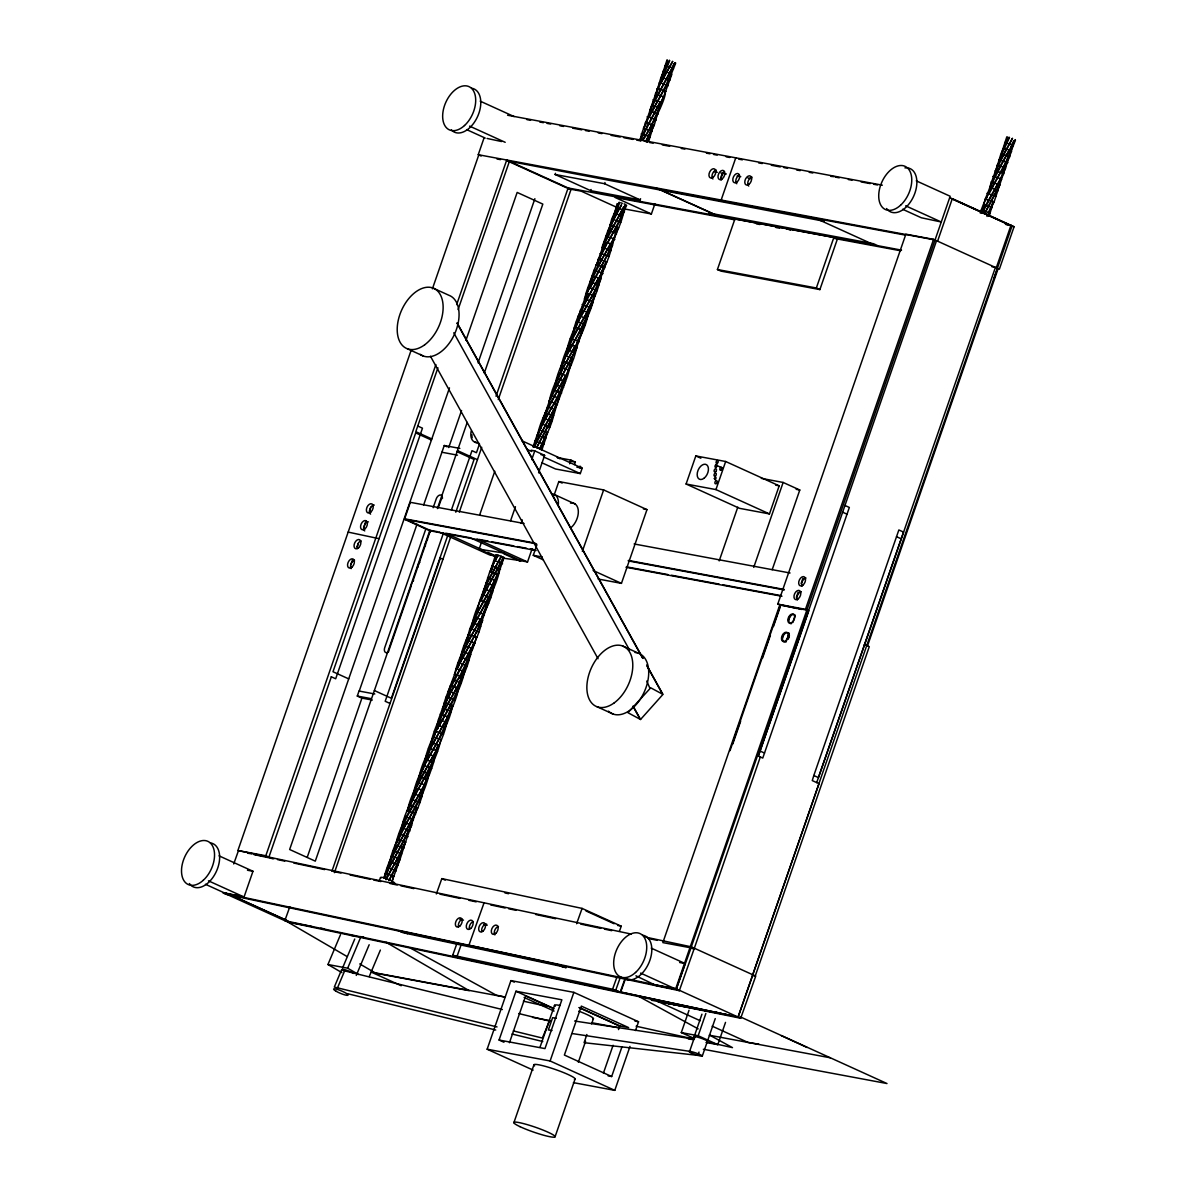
<?xml version="1.0" encoding="UTF-8"?>
<svg xmlns="http://www.w3.org/2000/svg" width="1197" height="1197" viewBox="0 0 1197 1197"><rect width="100%" height="100%" fill="white"/><g stroke="black" fill="none" stroke-linecap="round" stroke-linejoin="round"><path stroke-width="1.5" d="M417.603 567.797L417.648 566.63A4.938 3.037 -65.6 0 1 419.07 563.144L419.863 562.246M789.197 636.879L789.317 635.682A4.938 3.037 -65.6 0 0 788.868 633.722M1011.63 148.488L1011.046 151.376L1015.46 140.139M411.813 822.504L411.214 825.421L417.125 808.349M384.042 878.074C391.165 845.546 418.142 821.456 423.633 788.374M425.848 760.334L425.025 760.11C431.937 726.444 460.097 701.696 465.289 667.447M556.77 404.017L550.485 420.775L536.675 447.618L553.687 415.598L559.852 394.397M594.4 296.377L594.999 293.46M600.909 276.387L600.31 279.305L606.221 262.233M612.729 242.258L612.131 245.176L618.041 228.103M660.31 104.274L654.146 125.476L645.767 141.426L647.772 137.401M982.692 209.505L983.336 206.512M994.737 174.193L1000.961 153.74L1009.086 137.251M394.815 848.464L395.474 845.441M418.127 781.701C423.349 747.377 451.449 722.524 458.481 688.888L456.656 687.542L442.426 714.534L433.419 737.352L432.506 737.068C440.511 707.547 464.256 685.013 470.301 654.759L474.76 643.417L476.211 637.687L475.433 637.358M429.947 747.571L432.506 737.068M441.768 713.442L442.426 710.42M465.738 643.672L469.837 628.799L474.521 617.368L498.132 574.605L504.042 557.533L501.109 556.351L487.119 583.567L480.7 600.819L479.788 600.535L486.326 583.238L501.408 556.336L497.937 555.184L494.989 560.63L489.753 571.822L484.501 587.951M471.648 626.6C476.152 600.969 492.775 580.306 504.042 557.533M536.331 440.391L536.974 437.369M560.286 370.606C565.807 337.434 592.695 313.24 599.951 280.741M566.196 353.549C570.939 325.853 590.166 304.262 600.954 279.066L598.485 277.958L584.256 304.951L575.248 327.769L574.336 327.484C582.176 298.412 605.398 276.223 611.772 246.597M572.106 336.477L574.336 327.484L575.024 327.933M578.016 319.419L578.196 315.993L581.084 316.517L595.268 289.659L604.665 264.761M607.238 235.6L611.667 219.216L619.088 202.248M613.148 218.527L617.113 203.61M654.849 97.556L661.133 76.922L669.318 60.269M666.669 63.426L667.313 60.404M411.364 584.944L412.127 582.535M392.018 882.339L393.484 876.608M404.93 843.915L400.037 859.311L389.115 880.588M410.84 826.843L403.584 847.656L385.658 879.436M404.511 827.142L420.476 796.229L428.152 773.89L428.93 774.22C422.511 805.955 396.82 829.416 389.953 861.002M434.481 758.584C427.703 789.661 402.581 812.808 395.863 843.945M440.75 740.09C434.167 772.304 407.908 796.095 401.384 828.369L403.808 828.489L397.135 842.703M446.661 723.018C440.077 755.232 413.818 779.038 407.294 811.297M451.793 705.617L452.571 705.961C445.987 738.175 419.728 761.965 413.204 794.239L415.628 794.359L412.875 799.85L410.99 799.776M443.848 709.462L442.74 708.908C449.279 676.634 475.538 652.844 482.122 620.63L488.032 603.557M493.583 587.922C486.625 619.477 460.965 642.969 454.561 674.779M499.493 570.849C492.536 602.42 466.875 625.911 460.471 657.707L462.895 657.841L477.064 630.969L486.865 604.65M546.356 432.566L547.134 432.895L545.667 438.626L541.882 449.967M553.223 410.451L534.386 447.05L532.964 446.945L537.034 435.304L545.413 438.072L544.575 437.848C529.553 470.391 554.765 420.925 553.044 415.838M569.981 364.307L570.774 364.636L567.558 375.963L557.233 403.943L533.608 446.705M538.396 436.411L537.303 435.858C543.827 403.584 570.086 379.778 576.685 347.564L582.58 330.507M549.124 401.713C555.513 369.918 581.188 346.427 588.131 314.871M594.041 297.799C587.263 328.891 562.141 352.023 555.423 383.16M648.744 141.171L653.502 125.715L652.724 125.371L654.146 125.476L645.886 122.453C625.717 173.52 667.163 102.703 665.323 91.585M987.001 216.433L994.109 201.874L1005.181 168.298M1010.313 154.218L1003.475 173.415L981.375 213.021M989.904 186.627L997.58 165.036L1012.557 138.388M1001.62 152.797L1006.827 136.817M438.416 719.995L436.83 725.966L439.254 726.1L441.932 720.489L445.344 721.731L450.027 710.898L450.85 711.123L442.486 708.355L438.401 719.756L442.112 720.669M456.835 669.258L456.147 668.809L457.059 669.093L463.478 651.841L471.663 635.338L480.296 619.268L482.765 620.39L456.79 668.569L448.172 691.447L451.074 691.971C459.947 677.023 469.044 657.303 474.491 642.864L466.127 640.096L467.01 640.44L468.79 636.191M478.202 606.505L479.788 600.535L480.476 600.999M490.411 570.879L495.663 554.765L498.356 555.438L494.989 560.63L502.56 563.697M543.214 418.785L551.338 395.519L577.313 347.339L574.844 346.217L563.368 367.718L555.647 384.446L550.785 398.99M579.064 314.901L586.799 293.115L612.774 244.936L610.305 243.814L601.672 259.899L593.488 276.387L587.547 292.173M584.57 299.325C591.109 267.051 617.368 243.26 623.951 211.046L626.659 205.3M596.39 265.195L604.53 241.914L625.507 204.478L624.086 203.849M643.672 128.663L651.796 105.396L675.422 62.618M649.971 110.109L657.707 88.324L672.789 61.421M661.791 75.98L667.043 59.85M991.924 204.612L988.363 215.759M1004.014 169.376L996.787 190.099L984.518 214.009M403.733 845.007L396.835 864.488L388.83 880.603M451.015 708.474L446.391 722.494L438.925 738.729L427.434 760.23L425.025 760.11M545.563 435.424L540.954 449.444L541.867 449.728M569.592 365.728L564.595 381.185L557.114 397.419L545.637 418.905L542.735 418.396M581.413 331.599L574.126 352.517L552.76 394.456M588.281 287.789L590.166 287.879L607.074 255.515L613.911 239.116L617.263 227.774M652.335 126.807L647.323 142.263M997.026 168.493L1001.844 154.069L1009.505 137.505M385.314 876.832L392.556 856.633L405.828 830.748M408.536 810.055L416.197 788.359L432.312 757.132M444.401 706.185L451.658 685.971L470.481 649.387M467.473 641.203L466.381 640.649L467.219 640.874L468.461 636.43M491.683 569.652L492.506 566.495M538.545 434.601L539.383 431.638M586.246 296.602L587.054 293.445M597.647 263.939L605.308 242.258L623.472 207.006M609.468 229.809L619.717 202.547M645.333 125.939L652.589 105.725L671.412 69.142M675.692 63.172L666.879 85.017L648.639 116.917L645.886 122.453L646.679 122.797L645.243 122.693L645.946 123.141M395.698 869.142L397.045 864.922L398.152 865.102L394.741 863.546L386.077 879.69M414.327 815.142L408.656 830.359L400.651 846.474L394.845 857.202L391.12 856.289L392.047 856.813M436.321 749.083L438.207 745.028L432.297 762.1L416.332 793.013M442.172 734.09L443.878 729.811M456.147 694.275L454.351 699.901L455.279 700.215L447.708 697.163L442.486 708.355L443.578 709.133L442.74 708.908M459.962 680.824L461.847 676.769L455.937 693.826L442.845 719.322M600.101 253.659L601.986 253.749L604.724 248.258L601.837 247.734L607.956 230.512L616.126 213.874L619.223 208.502L624.595 210.807L616.724 226.817L601.358 253.435L593.936 270.417L590.016 281.864L599.069 284.871L597.976 284.691M499.014 570.266L491.383 591.438L472.65 627.827M550.246 422.616L548.899 426.835L549.827 427.164L542.256 424.097L537.034 435.304L538.126 436.082L537.303 435.858M592.081 302.003L592.949 302.093C586.291 318.342 576.445 338.033 567.213 354.776M661.761 81.71L666.49 71.985L671.876 74.274L663.602 96.748C658.784 108.643 651.692 126.478 643.777 139.091M667.537 84.119L668.884 79.9L669.991 80.079L661.402 77.461M674.794 62.828L666.175 84.867L649.253 117.216L647.128 116.812L648.28 117.65M980.298 213.096C986.986 190.652 1002.832 172.607 1011.674 151.151L1009.206 150.029L1006.408 155.326L1009.819 156.897L1008.712 156.717L1007.38 160.892M1014.128 141.201L1006.019 161.625L989.889 192.313M421.374 771.646L420.686 771.197L421.598 771.481L430.606 748.664L444.132 723.003M428.062 754.783L428.93 750.04M451.613 684.699L453.05 680.315C460.142 684.669 466.396 661.283 470.945 654.52L462.027 651.497L462.97 652.021M463.434 650.57L464.87 646.185L463.927 645.856L471.857 648.19L473.039 643.986M468.655 635.128L467.967 634.664L468.88 634.964L477.872 612.131L492.625 585.213L489.199 583.956L503.204 557.308M492.984 565.238L496.56 555.109M539.578 430.336L538.874 429.873L539.787 430.172L548.795 407.339L565.044 376.322M546.176 411.633L547.598 407.264C554.69 411.618 560.944 388.217 565.508 381.469L556.59 378.447L557.518 378.97M557.997 377.504L558.924 372.731L567.124 376.038M563.218 362.063L562.515 361.614L563.428 361.898L572.435 339.08L587.173 312.148L580.231 310.173L581.158 310.696M606.221 238.068L604.799 242.437L603.887 242.153L607.582 242.826L618.894 221.385L625.732 204.986M640.26 140.049L641.203 137.131M652.545 104.453L653.966 100.069L653.038 99.755L660.968 102.089L663.602 96.748L655.223 93.979M657.766 89.012L657.063 88.563L657.976 88.847L669.736 60.523M1015.191 139.585L994.438 176.453L985.221 199.091L986.133 199.375L992.493 182.288L1005.689 156.642M1004.163 147.201L1005.106 144.313M760.245 751.073L764.494 753.063L762.758 758.075L758.314 756.055L936.533 240.687M236.976 895.61L223.315 893.067L226.038 894.294L226.457 893.052M620.285 991.939L738.085 1017.061L1011.974 226.143L949.625 197.744L1010.642 225.53M760.304 756.968L693.991 949.236L690.953 947.859L807.855 610.29L779.741 605.039L662.854 942.608L689.203 947.53M752.569 975.271L819.032 783.661L812.269 780.579L813.81 775.521L898.857 529.957L903.555 532.096L818.434 777.586L813.81 775.521M481.179 156.044L478.246 154.697L484.142 137.64M411.035 350.541L237.889 850.543L265.809 855.75L272.288 858.578M432.401 288.836L478.8 154.862M350.736 564.969L352.427 560.091M357.065 546.67L358.217 543.348M363.574 527.892L366.013 520.83M369.409 511.029L370.666 507.378M205.45 884.284L224.093 892.767L244.053 897.002L252.971 871.266L219.051 855.855M265.809 855.75L435.888 364.561M456.656 304.622L506.705 160.069L571.059 189.321L498.251 399.603M437.922 367.793L415.808 431.668L431.803 438.94M458.092 309.559L509.428 161.311M268.891 857.157L331.345 676.799M449.488 387.873L289.644 849.496L315.29 861.152L429.708 530.735L536.106 550.53M465.947 340.337L517.164 192.433L542.825 204.103L484.291 373.12M429.708 530.735L404.466 519.274L410.332 502.321L524.062 523.478M372.312 700.05L361.718 698.075L357.29 696.056L359.025 691.043L374.811 693.991M359.22 691.088L416.99 524.241M423.678 504.925L444.252 445.508L459.843 448.411M448.725 447.543L461.563 410.481M478.067 362.826L534.894 198.702M307.225 857.351L361.913 698.12M346.965 956.478L287.774 922.019L288.103 921.077M425.908 528.7L384.731 647.622A4.773 2.933 -65.6 0 0 385.105 652.096A4.773 2.933 -65.6 0 0 388.651 651.722M433.179 507.708L436.202 498.969A4.773 2.933 -65.6 0 1 439.449 495.169A4.773 2.933 -65.6 0 1 442.321 496.74M437.369 508.605L467.219 422.421M411.334 585.632L389.16 649.627A4.773 2.933 -65.6 0 0 388.86 650.809M417.005 569.248L412.756 581.488A4.938 3.037 -65.6 0 1 413.578 580.545M417.603 567.498L422.077 554.6M422.616 553.044L426.701 541.224M427.179 539.862L430.067 531.513M438.311 507.708L440.646 500.989A4.773 2.933 -65.6 0 1 441.139 499.837M640.575 198.732L640.171 199.899L590.705 190.667L555.094 174.478L555.498 173.326M443.488 532.934L385.195 701.277L390.027 703.462M451.389 510.102L471.977 450.685L476.451 452.72L479.503 443.892M447.887 535.074L391.374 698.27L374.377 690.549M455.803 512.211L474.072 459.439L457.074 451.718M496.007 396.237L568.126 187.989M331.883 871.356L440.361 558.116M334.427 872.673L450.82 536.57M459.289 512.107L481.733 447.319M590.705 190.667L591.109 189.5M479.683 514.89L494.795 471.274M555.094 174.478L604.56 183.71L604.964 182.557M495.902 556.785L479.114 549.169L481.643 541.882M510.61 520.65L515.443 506.705M531.752 459.603L534.775 450.88L544.635 455.369L538.59 472.815M479.114 549.169L503.967 553.059M521.069 523.403L522.281 519.902M502.935 558.101L520.755 560.675M484.396 550.755L445.793 533.234L470.406 537.812L520.86 560.72L527.533 561.962L532.111 548.78M543.288 559.852L533.278 555.303L536.929 544.77M553.957 495.603L558.819 481.553L603.632 489.917L646.979 509.623L621.438 583.373L598.141 579.019M624.565 208.966L651.392 213.964L654.924 203.759M569.622 463.763L570.894 460.082L575.338 462.087L574.485 464.556M542.136 462.895L555.528 468.985L580.291 473.593L582.176 468.162L521.892 440.78M582.341 551.383L603.632 489.917M720.549 179.595L722.988 172.548M735.766 157.824L721.148 200.049L724.125 201.395M717.422 269.52L734.943 218.901L833.875 237.38L837.406 238.981L819.885 289.584L720.953 271.12L717.422 269.52L816.354 287.983L819.885 289.584M533.114 1070.103L487.149 1049.215L510.91 980.612L573.857 992.358L638.54 1021.759L635.487 1030.557M686.09 484.022L695.816 455.937L725.666 461.503L779.187 485.832L769.462 513.917L739.611 508.351L686.09 484.022L715.941 489.588L769.462 513.917M499.074 1040.028L515.967 991.236L561.872 999.809L544.979 1048.602L499.074 1040.028L503.952 1042.243M509.443 1042.737L525.648 995.949L553.942 1008.802M715.941 489.588L725.666 461.503M830.898 176.378L834.294 176.692M513.902 1122.651L533.892 1064.911M540.027 1047.225L554.51 1005.405M719.188 560.899L737.786 507.184M816.354 287.983L833.875 237.38M487.149 1049.215L550.111 1060.976L573.857 992.358M586.889 1034.507L584.061 1042.692L697.866 1055.365L699.003 1052.088M578.346 1062.188L585.587 1041.27M591.617 1023.854L593.428 1018.617M555.109 1136.686L575.099 1078.946M753.736 567.363L783.137 482.451L799.791 490.007L772.185 569.727M603.423 1073.14L613.088 1045.265M618.52 1029.585L619.777 1025.949L628.62 1027.595L581.338 1006.108L564.385 1055.051L611.667 1076.537L621.961 1046.821M797.157 608.555L777.751 604.141L905.875 234.178L933.585 239.355L999.36 269.205L1014.083 226.697L952.318 198.627L937.595 241.136M730.02 750.669L780.354 605.323M732.744 744.07L740.644 721.267M762.519 658.126L770.404 635.323M773.442 626.54L780.13 607.253M573.408 1082.642L614.779 1090.362L630.011 1046.387M781.776 639.407L783.601 634.141M788.479 620.061L789.706 616.53M796.334 597.363L798.13 592.171M801.137 583.523L802.933 578.331M786.07 641.831L789.107 633.093M792.743 622.59L795.167 615.602M789.317 635.727L788.314 639.258M777.751 604.141L805.476 609.318L933.585 239.355M652.589 984.383L675.751 988.647L950.179 196.263L916.274 180.852M651.228 948.129L685.133 963.54L676.215 989.276L656.091 985.52L635.921 975.794M805.476 609.318L808.843 610.739L758.314 756.055M694.395 1038.532L681.302 1032.577L689.008 1010.313M694.11 1036.797L701.936 1014.203M681.302 1032.577L698.165 1035.734L705.871 1013.47M702.325 1055.978L715.252 1018.602M706.006 1042.452L717.811 1044.652L725.517 1022.388M816.698 782.599L995.425 267.395L991.924 266.751M994.198 278.003L997.146 269.49M867.511 645.886L998.133 268.637M233.714 863.95L238.472 850.633L631.328 934.094M289.839 906.683L284.826 920.688L729.676 1015.28L657.692 1001.395L700.245 1020.742M436.351 893.935L441.828 878.613L582.086 908.403L621.243 926.194L619.418 931.311M461.473 943.909L457.089 956.194L461.518 958.213L452.705 955.266L457.089 942.982M484.067 902.807L468.91 945.241L558.625 964.707L562.964 967.011L558.625 964.707M576.625 923.725L582.086 908.403M625.298 977.889L620.181 992.223L612.475 989.515L616.964 976.932M612.475 989.515L615.737 990.203L620.585 976.632M616.919 991.535L612.58 989.231L452.705 955.266M620.674 992.118L625.687 978.069M226.038 894.294L679.312 990.682L694.335 948.248M691.312 946.842L755.741 976.109L740.689 1018.243L738.085 1017.061L752.823 974.852M583.852 325.823L582.311 329.983L583.223 330.267L574.979 327.245L575.757 327.589L577.702 323.399M570.505 364.307L572.031 359.953M489.289 598.889L487.763 603.034L488.675 603.318L480.416 600.31L481.209 600.64L483.139 596.465M429.184 772.319L430.711 768.16L431.638 768.489L424.067 765.422L426.76 761.606M1004.926 167.969L1006.438 163.66M665.996 66.194L667.402 61.631M571.433 339.245L572.839 334.681M476.885 612.31L478.291 607.747M429.947 747.137L431.548 742.828L430.666 742.484L439.03 745.252L438.207 745.028M393.948 850.977L395.549 846.668M1005.779 143.116L1007.709 137.161M989.276 216.073L993.211 201.784M652.096 127.929L648.445 136.054L649.851 137.116M616.066 231.679L617.772 227.58M601.792 271.24L605.383 263.086M592.231 301.629L593.562 297.215M545.144 436.471L546.864 432.371M485.473 608.51L487.194 604.41M462.416 675.407L464.122 671.308L465.035 671.592L457.059 669.093M450.596 709.537L452.301 705.437M416.272 809.202L414.566 813.302L415.404 813.526L407.025 810.758L407.908 811.087M404.451 843.331L398.227 856.857M1002.877 173.864L1003.744 173.969L1002.652 173.191L1004.343 169.121M991.505 205.66L993.196 201.59L994.109 201.874L986.133 199.375M656.121 94.324L657.901 90.074M609.438 229.435L611.218 225.186L610.44 224.856L618.684 227.879M585.198 299.115L586.979 294.866M573.378 333.245L575.159 328.995M561.558 367.374L563.338 363.125M490.65 572.166L492.431 567.917M341.908 972.637L327.948 964.513L340.502 934.662M443.967 707.277L445.748 703.043L444.97 702.699L453.214 705.721M432.147 741.407L433.927 737.172L433.149 736.828L441.394 739.851L440.481 739.566M420.327 775.551L422.107 771.302L421.329 770.973L429.573 773.98M342.551 968.014L354.731 939.032M379.075 881.097L380.511 877.685M337.509 987.839L344.631 970.872M327.948 964.513L347.669 968.193L360.222 938.343M356.272 975.42L369.17 944.747M369.215 976.602L380.377 950.074M995.994 170.991L997.759 166.772M391.763 881.785L400.037 859.311L397.554 858.189L395.025 863.516L391.569 862.379L384.013 877.61M657.976 88.847L660.46 82.788L668.031 85.84L667.088 85.526M673.492 68.857L672.086 67.795L673.956 63.74M640.769 139.854L659.592 103.271M611.862 223.794L613.148 221.011M601.328 255.141L599.398 259.315L598.62 258.986L606.864 262.008L605.951 261.724M563.428 361.898L565.897 355.838L573.468 358.905L572.54 358.576M591.228 302.661L587.338 310.741M578.944 341.908L577.538 340.846L579.408 336.791M540.954 428.586L542.256 424.097L551.458 407.997L555.303 410.167M554.525 407.758L556.396 403.718L557.233 403.943L548.854 401.175L549.573 401.638M496.68 575.727L492.79 583.792M468.88 634.964L471.349 628.889L478.92 631.956L477.992 631.627M458.212 667.507L459.528 663.018L467.099 666.086L466.172 665.756M484.381 614.959L482.975 613.911L484.86 609.857M446.391 701.637L450.386 693.347M434.571 735.781L435.888 731.292L443.459 734.345L442.531 734.03M422.75 769.91L424.052 767.112M412.232 801.257L410.287 805.431L409.509 805.102L417.753 808.11L416.84 807.825M413.938 814.648L406.561 829.401L409.958 830.972L408.865 830.793M388.591 869.516L386.646 873.69L385.868 873.361L394.127 876.384L393.229 876.279M1013.29 145.78L1011.869 144.717L1013.739 140.707M988.797 213.246L990.293 213.335L988.453 212.363L990.936 207.006L991.774 207.231L983.665 205.016L985.221 199.091L985.909 199.555M997.625 165.725L996.936 165.276L998.358 165.381L1012.258 138.418M982.064 213.35L1000.857 178.697L992.941 176.363L993.869 176.692M639.976 139.525L660.265 101.925L661.672 102.987M611.921 219.53L613.807 219.62L621.587 204.657L619.403 208.697L615.707 208.024M593.936 270.417L601.867 272.736L598.994 278.018L592.051 276.043L592.979 276.567M576.46 321.918L578.346 322.008L580.665 316.262L587.039 319.165M576.864 342.192C577.971 350.302 568.71 342.581 569.338 344.841M543.573 423.035L544.949 420.282M491.593 591.872L492.7 592.051L483.842 588.894L482.81 595.493L481.658 594.67L483.783 595.059L488.675 585.498M482.301 615.243C483.408 623.353 474.162 615.647 474.79 617.891M460.83 661.956L462.476 657.587L468.85 660.475M458.675 683.517L457.164 687.602L453.753 686.36L448.336 697.462L446.197 697.058L447.349 697.881M437.893 728.853C436.8 722.464 446.272 729.138 444.326 728.404M434.84 757.147L433.015 755.801L436.396 750.594L428.481 748.26L429.409 748.589M417.588 782.718L416.661 782.389L424.576 784.723L406.965 816.923L397.958 839.755L397.045 839.456L397.748 839.92M403.868 822.683L402.94 822.159L411.858 825.182L391.988 862.633L389.085 862.109L388.262 868.543L387.349 868.034L389.234 868.124L394.127 858.563M1011.211 146.049C1012.318 154.099 1003.056 146.393 1003.699 148.652M605.443 246.896C607.328 237.26 611.787 249.904 612.984 238.457L605.757 236.273L606.699 236.602M672.49 61.436L666.684 72.164L662.958 71.251L663.886 71.775M984.443 213.874L999.974 184.966L991.056 181.944L991.984 182.468M426.716 540.386L427.509 539.488M646.739 681.078L650.046 688.529L627.946 712.694L640.545 719.487L662.958 694.41L646.649 664.978M657.961 114.373L653.293 111.994L649.582 111.59M644.121 128.588L643.402 128.109L652.051 131.431M604.051 267.5L604.769 267.963L603.901 267.874M575.218 353.295L570.565 350.916L566.854 350.526M551.578 421.553L545.637 418.905M997.894 190.877L993.226 188.498L989.515 188.109M480.67 626.345L476.002 623.966L472.291 623.577M457.03 694.604L451.074 691.971M414.94 813.601L415.658 814.065L414.79 813.975M579.827 466.187L580.769 466.591L579.872 467.967M724.409 172.009L723.527 172.577A4.938 3.037 -65.6 0 0 721.417 179.969M739.207 175.136L738.325 175.705A4.938 3.037 -65.6 0 0 736.768 183.739M752.09 177.171L751.192 177.455A4.938 3.037 -65.6 0 0 748.02 181.66A4.938 3.037 -65.6 0 0 748.753 186.059M619.462 222.103L620.749 222.373L613.807 219.62M1001.575 179.595L1000.168 178.533M582.131 304.547L590.764 307.779M494.765 560.795L493.733 560.854M487.568 577.597L496.201 580.829M472.561 649.103L471.154 648.041M460.74 683.233L456.895 681.063L453.932 686.539L450.237 685.866M425.294 785.621L423.888 784.574M404.84 816.519L413.474 819.75M393.02 850.648L401.653 853.895M1006.408 155.326L1001.231 154.278M406.561 829.401L403.808 828.489M498.386 926.508L498.461 926.493A4.938 3.037 -65.6 0 0 495.139 929.471L494.63 930.653A4.938 3.037 -65.6 0 0 494.855 934.902M611.218 225.186L609.797 225.081L610.485 225.545M588.49 313.434L586.665 312.088M493.942 586.485L492.117 585.138M445.748 703.043L444.326 702.938L445.015 703.387M423.035 791.277L420.057 789.347L414.775 788.269M729.676 1015.28L657.692 1001.395L740.689 1018.243M995.111 170.647L1003.475 173.415L1002.652 173.191M991.161 207.694L992.029 207.784L990.936 207.006M615.722 233.729L616.59 233.834L615.707 233.49M584.316 298.771L592.68 301.539L591.857 301.315M560.675 367.03L569.308 370.352M544.8 438.521L545.667 438.626L544.575 437.848M489.753 571.822L498.132 574.605L497.294 574.365M497.533 575.054L498.401 575.144L497.503 574.814M450.252 711.587L451.119 711.676L450.027 710.898M438.431 745.716L439.299 745.806L438.416 745.462M426.611 779.846L427.479 779.935L426.596 779.606M395.205 844.887L403.838 848.209L402.97 848.104M688.275 1039.011L693.781 1039.624M349.599 935.156L356.631 936.114M360.147 936.593L363.664 937.071M433.015 755.801L426.581 753.886L427.509 754.424M397.554 858.189L394.845 857.202M556.276 1018.258L552.61 1017.689L548.361 1029.944L552.026 1030.497M574.62 1021.026L693.871 1039.086L689.622 1051.34L572.211 1033.55M661.073 83.087L659.203 82.997M613.328 239.34L614.839 239.445L613.702 238.861M601.507 273.47L603.019 273.574L601.178 272.587M566.525 356.137L564.64 356.063M542.884 424.411L540.76 424.007L541.912 424.83M542.421 444.132L543.917 444.237L534.85 441.065L535.777 441.394M471.962 629.203L470.092 629.113M460.157 663.333L458.017 662.929L459.169 663.751M447.858 717.183L449.369 717.287L440.287 714.13L441.229 714.444M436.516 731.591L434.376 731.187L435.543 732.025M436.037 751.312L437.548 751.417L435.708 750.429M424.696 765.721L422.81 765.646M758.868 1044.218L747.916 1042.407L712.17 1026.158M507.573 115.226L882.354 185.176M526.904 119.625L530.57 120.299M539.712 122.004L543.378 122.693M547.029 123.381L550.695 124.054M559.837 125.76L563.503 126.448M572.645 128.154L581.802 129.86M585.453 130.548L589.119 131.236M598.261 132.942L601.926 133.615M611.068 135.336L620.211 137.042M623.876 137.715L633.018 139.421M636.684 140.109L640.335 140.797M649.492 142.503L653.143 143.191M662.3 144.897L669.662 146.273M681.273 148.443L684.864 149.116M706.41 153.141L710.016 153.815M713.607 154.473L717.198 155.146M726.175 156.822L729.766 157.495M738.758 159.171L742.364 159.844M758.629 162.882L762.235 163.555M771.272 165.246L780.309 166.937M783.915 167.61L787.536 168.283M796.559 169.959L800.18 170.647M809.217 172.323L812.823 172.996M835.611 177.156L839.262 177.829M848.359 179.535L852.01 180.208M861.107 181.914L870.219 183.605M873.855 184.293L877.491 184.966M1011.36 225.47L1005.465 224.273L1010.986 225.29L996.278 267.814M1010.463 226.024L1014.083 226.697M713.651 171.62L717.272 172.293M720.878 172.966L726.31 173.969M737.143 176.004L740.763 176.677M747.99 178.024L751.611 178.697M478.246 154.697L935.007 239.954M496.994 158.992L500.511 159.65M904.752 235.001L659.457 189.321L717.841 215.864L874.663 245.131L816.279 218.602M901.521 250.128L877.85 245.699L873.511 243.724L708.983 213.021L713.696 215.161M567.602 188.677L581.158 191.146L617.398 207.62M734.853 219.844L615.138 197.49L651.392 213.964M756.354 223.854L759.915 224.512M776 227.52L779.576 228.178M833.785 238.308L900.593 250.772M761.322 478.366L783.137 482.451M775.671 485.174L779.187 485.832M796.155 489.334L799.791 490.007M531.124 450.207L534.775 450.88M570.894 460.082L557.144 457.508L560.091 458.855M540.999 454.68L544.635 455.369M570.176 461.129L575.338 462.087M576.864 467.174L582.176 468.162M441.917 452.242L457.508 455.159M643.388 508.949L646.979 509.623M634.126 543.962L790.05 572.989M534.864 543.034L404.616 518.81L429.873 530.271L437.578 531.707M628.425 560.45L784.334 589.463M404.466 519.274L536.54 543.842M628.26 560.914L784.185 589.926M478.92 539.398L488.092 541.104M491.758 541.792L513.767 545.877M517.433 546.565L526.59 548.271M530.271 548.944L533.937 549.632M627.452 567.034L667.791 574.545M671.472 575.233L719.143 584.106M722.808 584.779L781.491 595.702M625.986 567.258L781.91 596.271M533.278 555.303L542.241 556.979M798.638 608.839L801.915 609.453M494.75 555.902L489.738 554.974L439.119 531.992M348.162 532.111L379.06 538.68M864.324 644.48L869.276 646.679L755.098 976.393L752.674 975.301M764.494 753.063L849.346 507.453L844.858 505.418M357.29 696.056L371.235 698.659M247.959 853.252L251.609 853.82M254.946 854.553L267.2 856.738M247.48 870.249L252.971 871.266M679.642 962.508L685.133 963.54M226.128 894.009L287.774 922.019L311.594 926.478M320.766 928.184L324.432 928.872M662.15 1001.56L672.729 1003.535M651.377 1000.228L705.317 1010.298M714.489 1012.004L718.155 1012.692M634.934 1021.086L638.54 1021.759M505.373 997.146L371.235 972.099L401.219 985.73M709.327 1035.21L830.374 1057.804M591.662 1022.687L619.193 1027.834M532.545 1017.375L550.904 1020.802M703.342 1049.26L886.992 1083.539L740.135 1016.792M608.136 1075.879L611.667 1076.537M545.892 432.641L547.134 432.895M451.329 705.691L452.571 705.961M427.703 773.965L428.93 774.22M487.059 138.448L501.573 141.545M504.969 892.962L508.59 893.725M617.592 925.416L621.243 926.194M645.871 937.176L691.387 946.857L676.215 989.276L223.315 893.067M253.884 854.568L273.844 858.818M277.48 859.581L284.736 861.122M293.804 863.052L324.641 869.606M333.709 871.536L340.965 873.077M350.048 874.992L369.993 879.241M373.629 880.004L380.885 881.546M389.953 883.476L397.209 885.017M400.845 885.795L413.803 888.608M439.942 894.159L459.872 898.393M468.94 900.324L476.182 901.865M490.665 904.932L505.104 907.999M508.71 908.777L515.937 910.304M535.792 914.523L555.632 918.742M580.695 924.084L600.774 928.348M604.425 929.126L611.727 930.682M648.22 938.433L657.348 940.363M459.843 919.371L463.493 920.149M483.588 924.413L487.239 925.191M563.069 966.727L403.194 932.762L398.481 930.623L470.197 945.929M562.964 967.011L566.226 967.715L561.797 965.695M287.774 922.019L663.602 1001.859M672.086 67.795L664.859 65.626L665.786 65.94M1011.869 144.717L1004.642 142.533L1005.585 142.862M648.445 136.054L641.218 133.884L642.146 134.214M988.453 212.363L981.226 210.178L982.153 210.507M577.538 340.846L570.311 338.676L571.238 339.005M482.975 613.911L475.748 611.727L476.675 612.056M505.224 997.131L496.127 995.111L410.436 948.084M523.403 1001.171L547.044 1006.423M636.131 1026.218L694.305 1039.146M707.038 1041.974L732.489 1047.629L709.597 1035.121M398.377 930.907L403.03 931.969M502.351 1009.535L341.459 970.094L334.322 987.061L497.039 1026.936M518.675 1013.53L549.498 1021.086L542.361 1038.053L513.363 1030.931M347.384 993.66L495.723 1030.019M512.017 1034.013L542.765 1041.54M614.959 214.218C611.817 212.213 623.981 216.283 621.617 216.418M608.211 231.066L609.049 231.29M615.497 233.056L616.32 233.28L607.956 230.512L608.839 230.856M603.677 267.185L604.5 267.41L596.136 264.642L597.019 264.986M461.847 676.769L462.67 676.993L454.306 674.225L455.189 674.569M431.758 743.262L430.92 743.038L432.027 743.591M419.115 777.167L419.938 777.392M426.386 779.157L427.209 779.397L418.845 776.614L419.728 776.958M489.393 584.151L485.668 583.238L486.61 583.762M1004.911 167.775L1005.824 168.059L997.58 165.036L998.358 165.381M652.066 105.92C650.435 104.378 662.525 108.747 658.634 108.314M587.069 293.639L586.156 293.355L586.844 293.804M594.131 295.854L595.044 296.138L586.799 293.115L587.577 293.46M570.49 364.112L571.418 364.397L563.159 361.389L563.937 361.718M492.521 566.69L491.593 566.405L492.296 566.854M499.583 568.904L500.496 569.188L492.236 566.181L493.029 566.51M405.035 841.955L405.948 842.254L397.688 839.232L398.466 839.561M386.137 873.885L385.225 873.601L385.928 874.049M620.929 202.862L622.32 203.31M642.849 140.244L646.275 141.5M536.48 447.439L539.907 448.68M1006.931 162.283L1007.874 162.612L999.046 159.77M995.231 196.113L996.158 196.428L987.076 193.271L988.228 194.094M655.268 119.655L656.21 119.969L649.253 117.216M584.36 324.447L585.288 324.761L578.346 322.008M560.72 392.706L561.647 393.035L552.58 389.878L553.732 390.701M489.797 597.498L490.74 597.827L483.783 595.059M395.249 870.548L396.177 870.877L389.234 868.124M662.973 96.957L663.871 97.301M609.797 250.547L610.889 250.727L604.724 248.258M562.515 387.08L563.622 387.259L555.034 384.656M556.605 404.152L557.488 404.481M503.413 557.742L504.311 558.086M473.877 643.073L474.76 643.417M462.057 677.203L462.94 677.547M432.506 762.534L433.598 762.713L427.434 760.23M420.686 796.663L421.778 796.843L415.628 794.359M998.552 184.862L999.33 185.206M658.5 88.668L657.707 88.324L665.966 91.346L665.068 91.256M564.071 381.364L564.864 381.693M558.954 398.766L554.211 396.237L550.695 395.743L551.398 396.207M469.389 634.769L468.611 634.44L476.855 637.462L475.957 637.358M469.523 654.415L470.301 654.759M464.391 671.816L464.122 671.308M905.665 205.824L941.276 221.999L921.316 217.764L902.658 209.28M819.182 219.036L824 221.236L507.543 160.952L566.241 187.63L717.392 215.849L655.747 187.839M786.743 228.582L790.289 230.183M480.206 101.161L514.112 116.573M604.56 183.71L640.171 199.899M469.598 126.119L505.194 142.308M466.591 129.59L485.234 138.074M432.925 288.013L448.86 295.255A32.977 20.289 -65.6 0 1 454.022 335.235A32.977 20.289 -65.6 0 1 420.222 354.357M842.568 512.166L847.012 514.186M896.523 536.69L900.952 538.71M695.816 455.937L700.843 458.212M715.896 465.049L722.584 468.102M407.429 348.791L423.349 356.033M526.71 449.264L531.737 451.538M543.453 456.865L580.291 473.593M558.819 481.553L562.156 483.079M417.753 426.042L422.466 428.182L335.684 678.774L331.255 676.754M457.463 450.596L477.438 459.678M555.199 494.915L575.099 503.967M444.252 445.508L447.214 446.855M431.429 440.047L415.688 432.895L332.99 671.741L348.716 678.879M593.099 570.49L621.438 583.373M477.079 539.054L527.533 561.962M503.728 553.747L520.515 561.363M487.748 552.281L494.466 555.333M439.972 557.937L442.95 559.283M622.575 645.991L638.51 653.233M597.079 706.769L612.999 713.996M585.976 910.962L614.106 923.74M441.828 878.613L445.224 880.154M640.619 973.086L679.312 990.682M615.737 990.203L620.181 992.223M698.165 1035.734L717.811 1044.652M525.648 971.844L528.625 973.191M579.243 1007.515L619.777 1025.949M579.183 1007.679L619.717 1026.098M510.91 980.612L514.321 982.153M403.135 931.685L407.578 933.69M515.967 991.236L553.403 1008.263M524.106 997.445L554.061 1011.061M208.443 880.827L244.053 897.002M287.46 920.732L228.163 893.83L286.442 920.313M550.111 1060.976L614.779 1090.362M675.751 988.647L738.085 1017.061M781.297 1035.629L807.047 1047.465M645.767 141.426L646.769 141.904M539.383 448.606L540.954 449.444M444.835 721.671L447.334 723.033M601.986 253.749L608.929 256.502M590.166 287.879L597.108 290.632M412.875 799.85L419.818 802.618M650.36 687.617L662.599 694.215L647.203 666.415M639.303 996.697L698.15 1028.866M386.047 942.263L469.224 990.682L375.753 973.236L359.758 963.929M347.669 968.193L358.531 974.508M598.665 259.674L597.976 259.225L598.874 259.315M547.777 432.671L539.787 430.172M409.554 805.79L408.865 805.327L409.763 805.431M407.997 836.748L399.17 833.905M457.299 323.235L643.013 658.425M456.955 323.055L642.669 658.245M453.768 332.796L629.517 650.001M633.288 706.41L640.545 719.487M632.944 706.23L640.2 719.307M430.456 356.242L598.051 658.739M430.217 532.321L430.037 531.303A4.938 3.037 -65.6 0 1 430.082 530.151M425.429 546.056L425.234 545.039A4.938 3.037 -65.6 0 1 425.279 543.887M553.702 415.838L544.785 412.815M785.875 641.697A4.938 3.037 -65.6 0 1 782.718 637.178A4.938 3.037 -65.6 0 1 788.329 633.078M794.718 614.794A4.938 3.037 -65.6 0 1 795.257 615.438M791.382 623.682A4.938 3.037 -65.6 0 1 789.107 618.894A4.938 3.037 -65.6 0 1 794 614.45M797.382 599.981A4.938 3.037 -65.6 0 1 797.651 595.014A4.938 3.037 -65.6 0 1 801.257 591.737M802.11 586.231A4.938 3.037 -65.6 0 1 802.364 581.263A4.938 3.037 -65.6 0 1 805.985 577.986M357.23 548.54A4.938 3.037 -65.6 0 1 357.035 547.523L358.516 542.869A4.938 3.037 -65.6 0 1 361.075 540.939M351.125 568.65A4.938 3.037 -65.6 0 1 350.571 565.657L351.334 563.248A4.938 3.037 -65.6 0 1 354.581 560.226M441.813 498.82A4.773 2.933 -65.6 0 1 442.606 497.982M364.741 530.914A4.938 3.037 -65.6 0 1 363.544 528.52L365.025 523.882A4.938 3.037 -65.6 0 1 368.437 521.877M370.576 514.126A4.938 3.037 -65.6 0 1 369.379 511.732L370.861 507.079A4.938 3.037 -65.6 0 1 374.287 505.089M712.918 178.981A4.938 3.037 -65.6 0 1 714.489 170.947L715.372 170.378A4.938 3.037 -65.6 0 1 716.255 170.094M481.837 931.655A4.938 3.037 -65.6 0 1 482.002 928.244L482.511 927.062A4.938 3.037 -65.6 0 1 486.61 924.054M469.433 929.126A4.938 3.037 -65.6 0 1 473.369 921.555M458.511 926.777A4.938 3.037 -65.6 0 1 462.446 919.206M570.475 503.099A14.484 8.918 -65.6 0 1 578.331 511.314A14.484 8.918 -65.6 0 1 571.223 527.443M553.044 494.017A14.484 8.918 -65.6 0 1 558.176 505.703M642.594 935.186A23.731 14.603 -65.6 0 1 649.043 962.523A23.731 14.603 -65.6 0 1 624.4 978.548M210.418 842.912A23.731 14.603 -65.6 0 1 215.565 873.062A23.731 14.603 -65.6 0 1 189.38 883.536M904.947 167.879A23.731 14.603 -65.6 0 1 913.685 196.188A23.731 14.603 -65.6 0 1 886.603 208.532M471.573 88.219A23.731 14.603 -65.6 0 1 477.169 117.441A23.731 14.603 -65.6 0 1 451.374 129.904M634.994 652.485A32.977 20.289 -65.6 0 1 644.285 691.896A32.977 20.289 -65.6 0 1 608.48 711.168M342.192 970.213A7.825 1.317 22.8 0 1 345.095 969.765A7.825 1.317 22.8 0 1 353.878 973.475M380.855 878.194A7.825 1.317 22.8 0 1 388.277 879.346A7.825 1.317 22.8 0 1 394.187 883.805M534.61 1065.869A21.785 2.574 19.1 0 1 554.45 1069.19A21.785 2.574 19.1 0 1 574.41 1079.425M555.213 1006.318A20.573 2.439 19.1 0 1 560.061 1005.48M578.809 1011.166A20.573 2.439 19.1 0 1 592.814 1019.081M695.248 1037.619A7.062 0.838 19.1 0 1 700.26 1037.949A7.062 0.838 19.1 0 1 706.799 1041.435M478.591 442.905A13.227 8.125 -65.6 0 1 474.506 441.798M472.172 437.653A13.227 8.125 -65.6 0 1 471.902 434.75M477.513 442.426A13.227 8.125 -65.6 0 1 471.169 431.085M714.37 478.516C715.731 482.705 717.183 473.817 714.37 478.516M785.771 640.664A4.938 3.037 -65.6 0 0 787.342 632.629A4.938 3.037 -65.6 0 0 781.581 637.343A4.938 3.037 -65.6 0 0 785.771 640.664M792.16 622.38A4.938 3.037 -65.6 0 0 793.716 614.345A4.938 3.037 -65.6 0 0 787.97 619.058A4.938 3.037 -65.6 0 0 792.16 622.38M798.264 598.799A4.938 3.037 -65.6 0 0 799.82 590.764A4.938 3.037 -65.6 0 0 794.075 595.478A4.938 3.037 -65.6 0 0 798.264 598.799M802.978 585.064A4.938 3.037 -65.6 0 0 804.549 577.029A4.938 3.037 -65.6 0 0 798.788 581.727A4.938 3.037 -65.6 0 0 802.978 585.064M358.621 547.717A4.938 3.037 -65.6 0 0 359.699 539.772A4.938 3.037 -65.6 0 0 354.088 545.009A4.938 3.037 -65.6 0 0 358.621 547.717M370.965 511.927A4.938 3.037 -65.6 0 0 372.043 503.982A4.938 3.037 -65.6 0 0 366.432 509.219A4.938 3.037 -65.6 0 0 370.965 511.927M352.113 567.004A4.938 3.037 -65.6 0 0 353.19 559.059A4.938 3.037 -65.6 0 0 347.594 564.296A4.938 3.037 -65.6 0 0 352.113 567.004M365.13 528.715A4.938 3.037 -65.6 0 0 366.207 520.785A4.938 3.037 -65.6 0 0 360.596 526.007A4.938 3.037 -65.6 0 0 365.13 528.715M737.098 181.929A4.938 3.037 -65.6 0 0 738.654 173.894A4.938 3.037 -65.6 0 0 732.908 178.592A4.938 3.037 -65.6 0 0 737.098 181.929M749.083 184.248A4.938 3.037 -65.6 0 0 750.639 176.213A4.938 3.037 -65.6 0 0 744.893 180.912A4.938 3.037 -65.6 0 0 749.083 184.248M713.262 177.171A4.938 3.037 -65.6 0 0 714.818 169.136A4.938 3.037 -65.6 0 0 709.058 173.834A4.938 3.037 -65.6 0 0 713.262 177.171M722.3 178.802A4.938 3.037 -65.6 0 0 723.856 170.767A4.938 3.037 -65.6 0 0 718.11 175.465A4.938 3.037 -65.6 0 0 722.3 178.802M483.199 930.922A4.938 3.037 -65.6 0 0 484.366 922.962A4.938 3.037 -65.6 0 0 478.725 928.094A4.938 3.037 -65.6 0 0 483.199 930.922M495.827 933.331A4.938 3.037 -65.6 0 0 496.994 925.371A4.938 3.037 -65.6 0 0 491.354 930.503A4.938 3.037 -65.6 0 0 495.827 933.331M470.81 928.393A4.938 3.037 -65.6 0 0 471.977 920.433A4.938 3.037 -65.6 0 0 466.336 925.565A4.938 3.037 -65.6 0 0 470.81 928.393M459.872 926.044A4.938 3.037 -65.6 0 0 461.04 918.084A4.938 3.037 -65.6 0 0 455.414 923.216A4.938 3.037 -65.6 0 0 459.872 926.044M635.532 972.488A23.731 14.603 -65.6 0 0 641.098 934.169A23.731 14.603 -65.6 0 0 613.986 958.947A23.731 14.603 -65.6 0 0 635.532 972.488M203.355 880.214A23.731 14.603 -65.6 0 0 208.921 841.91A23.731 14.603 -65.6 0 0 181.824 866.673A23.731 14.603 -65.6 0 0 203.355 880.214M900.578 205.211A23.731 14.603 -65.6 0 0 906.144 166.907A23.731 14.603 -65.6 0 0 879.032 191.67A23.731 14.603 -65.6 0 0 900.578 205.211M464.511 125.52A23.731 14.603 -65.6 0 0 470.062 87.201A23.731 14.603 -65.6 0 0 442.965 111.979A23.731 14.603 -65.6 0 0 464.511 125.52M424.666 344.811A32.977 20.289 -65.6 0 0 437.444 290.856A32.977 20.289 -65.6 0 0 398.421 319.539A32.977 20.289 -65.6 0 0 424.666 344.811M614.315 702.789A32.977 20.289 -65.6 0 0 627.093 648.819A32.977 20.289 -65.6 0 0 588.071 677.517A32.977 20.289 -65.6 0 0 614.315 702.789M336.028 991.191A7.825 1.317 22.8 0 0 347.938 995.246A7.825 1.317 22.8 0 0 338.601 989.814A7.825 1.317 22.8 0 0 336.028 991.191M519.977 1126.646A21.785 2.574 19.1 0 0 554.42 1137.15A21.785 2.574 19.1 0 0 529.134 1125.195A21.785 2.574 19.1 0 0 519.977 1126.646M691.297 1052.956A7.062 0.838 19.1 0 0 702.22 1056.173A7.062 0.838 19.1 0 0 693.437 1052.178A7.062 0.838 19.1 0 0 691.297 1052.956M704.075 478.231A8.095 4.983 -65.6 0 0 706.933 465.005A8.095 4.983 -65.6 0 0 697.417 472.366A8.095 4.983 -65.6 0 0 704.075 478.231M717.542 463.015A1.511 0.928 -65.6 0 0 717.751 460.621A1.511 0.928 -65.6 0 0 716.075 462.341A1.511 0.928 -65.6 0 0 717.542 463.015M716.315 467.129A1.526 0.943 -65.6 0 0 716.794 464.66A1.526 0.943 -65.6 0 0 715.028 466.097A1.526 0.943 -65.6 0 0 716.315 467.129M715.746 471.543A1.721 1.062 -65.6 0 0 716.045 468.79A1.721 1.062 -65.6 0 0 714.115 470.705A1.721 1.062 -65.6 0 0 715.746 471.543M715.492 475.822A1.631 1.002 -65.6 0 0 715.926 473.189A1.631 1.002 -65.6 0 0 714.04 474.835A1.631 1.002 -65.6 0 0 715.492 475.822M716.39 483.483A1.676 1.032 -65.6 0 0 716.823 480.775A1.676 1.032 -65.6 0 0 714.908 482.466A1.676 1.032 -65.6 0 0 716.39 483.483M721.312 469.852A1.571 0.973 -65.6 0 0 721.611 467.324A1.571 0.973 -65.6 0 0 719.831 469.044A1.571 0.973 -65.6 0 0 721.312 469.852"/></g></svg>
